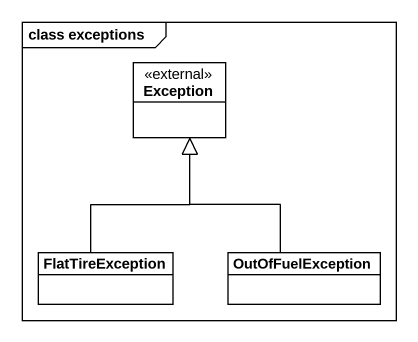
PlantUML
@startuml
mainframe class exceptions
hide circle
hide empty members
class "Exception" as Exception_ <<external>>
class FlatTireException
class OutOfFuelException
FlatTireException -up-|> Exception_
OutOfFuelException -up-|> Exception_
@enduml
